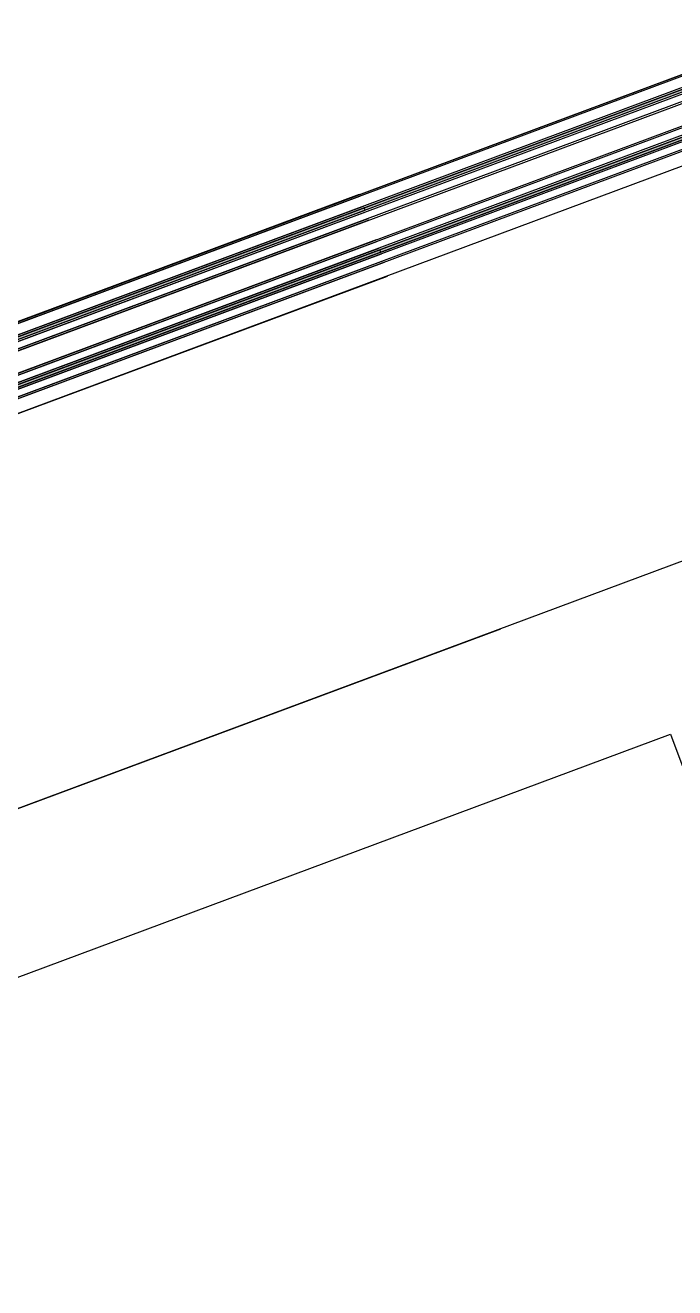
# Model space of a CAD drawing. Extents: x 12199666 to 24617114, y 1197707 to 2548648.
# Drawn here: x 12322230 to 12322599, y 1285075 to 1285795 of the extents above; entities that cross this region are included whole.
import ezdxf

# ---------------------------------------------------------------- set-up
doc = ezdxf.new("R2010")
doc.units = 0
doc.header["$LTSCALE"] = 10
doc.header["$MEASUREMENT"] = 0
doc.layers.add('TX-PLAN-T1-F11$0$_EDO-ALUMINIUM-SECTION', color=90, linetype='Continuous', lineweight=30)
doc.layers.add('TX-PLAN-T1-F11$0$幕墙线', color=114, linetype='Continuous', lineweight=30)
for name, color, linetype in [('TX-PLAN-T1-F11$0$F-Alum', 4, 'Continuous'), ('TX-PLAN-T1-F11$0$F-concrete', 7, 'Continuous'), ('TX-PLAN-T1-F11$0$F-Glass', 5, 'Continuous'), ('TX-PLAN-T1-F11$0$F_MISC', 8, 'Continuous'), ('TX-PLAN-T1-F11$0$TC', 4, 'Continuous')]:
    doc.layers.add(name, color=color, linetype=linetype)

# ---------------------------------------------------------------- blocks, each defined once
blk = doc.blocks.new('*U163')
at = {"linetype": 'Continuous'}
for points in [[(-39.56, 1), (-39.56, 715.15), (-41.08, 715.15), (-41.08, 1)], [(-14.04, 1), (-14.04, 715.15), (-15.56, 715.15), (-15.56, 1)]]:
    blk.add_hatch(color=4, dxfattribs=at).paths.add_polyline_path(points)
at = {"color": 4, "linetype": 'Continuous'}
for points in [[(-39.56, 1), (-39.56, 715.15), (-41.08, 715.15), (-41.08, 1)], [(-14.04, 1), (-14.04, 715.15), (-15.56, 715.15), (-15.56, 1)]]:
    blk.add_lwpolyline(points, close=True, dxfattribs=at)
at = {"layer": 'TX-PLAN-T1-F11$0$F-Glass'}
for points in [[(-49.08, 715.15), (-49.08, 1), (-48.08, 0), (-42.08, 0), (-41.08, 1), (-41.08, 715.15)], [(-33.56, 715.15), (-33.56, 1), (-34.56, 0), (-38.56, 0), (-39.56, 1), (-39.56, 715.15)], [(-21.56, 715.15), (-21.56, 1), (-20.56, 0), (-16.56, 0), (-15.56, 1), (-15.56, 715.15)], [(-14.04, 715.15), (-14.04, 1), (-13.04, 0), (-9.04, 0), (-8.04, 1), (-8.04, 715.15)]]:
    blk.add_lwpolyline(points, dxfattribs=at)
at = {"layer": 'TX-PLAN-T1-F11$0$TC', "color": 9, "linetype": 'Continuous'}
for p, q in [((-48.08, 0), (-48.08, 715.15)), ((-42.08, 0), (-42.08, 715.15)), ((-38.56, 0), (-38.56, 715.15)), ((-34.56, 0), (-34.56, 715.15)), ((-20.56, 0), (-20.56, 715.15)), ((-16.56, 0), (-16.56, 715.15)), ((-13.04, 0), (-13.04, 715.15)), ((-9.04, 0), (-9.04, 715.15))]:
    blk.add_line(p, q, dxfattribs=at)
blk = doc.blocks.new('*U161')
at = {"linetype": 'Continuous'}
for points in [[(-39.56, 1), (-39.56, 918.72), (-41.08, 918.72), (-41.08, 1)], [(-14.04, 1), (-14.04, 918.72), (-15.56, 918.72), (-15.56, 1)]]:
    blk.add_hatch(color=4, dxfattribs=at).paths.add_polyline_path(points)
at = {"color": 4, "linetype": 'Continuous'}
for points in [[(-39.56, 1), (-39.56, 918.72), (-41.08, 918.72), (-41.08, 1)], [(-14.04, 1), (-14.04, 918.72), (-15.56, 918.72), (-15.56, 1)]]:
    blk.add_lwpolyline(points, close=True, dxfattribs=at)
at = {"layer": 'TX-PLAN-T1-F11$0$F-Glass'}
for points in [[(-49.08, 918.72), (-49.08, 1), (-48.08, 0), (-42.08, 0), (-41.08, 1), (-41.08, 918.72)], [(-33.56, 918.72), (-33.56, 1), (-34.56, 0), (-38.56, 0), (-39.56, 1), (-39.56, 918.72)], [(-21.56, 918.72), (-21.56, 1), (-20.56, 0), (-16.56, 0), (-15.56, 1), (-15.56, 918.72)], [(-14.04, 918.72), (-14.04, 1), (-13.04, 0), (-9.04, 0), (-8.04, 1), (-8.04, 918.72)]]:
    blk.add_lwpolyline(points, dxfattribs=at)
at = {"layer": 'TX-PLAN-T1-F11$0$TC', "color": 9, "linetype": 'Continuous'}
for p, q in [((-48.08, 0), (-48.08, 918.72)), ((-42.08, 0), (-42.08, 918.72)), ((-38.56, 0), (-38.56, 918.72)), ((-34.56, 0), (-34.56, 918.72)), ((-20.56, 0), (-20.56, 918.72)), ((-16.56, 0), (-16.56, 918.72)), ((-13.04, 0), (-13.04, 918.72)), ((-9.04, 0), (-9.04, 918.72))]:
    blk.add_line(p, q, dxfattribs=at)
blk = doc.blocks.new('*U193')
at = {"layer": 'TX-PLAN-T1-F11$0$F-Alum'}
for p, q in [((1440, 265.61), (565.21, -239.78)), ((1440.19, 22.11, 0.11), (662.37, -427.25, 0.11)), ((401.16, -334.56), (968.83, -6.6)), ((506.34, -517.43), (1074.01, -189.47))]:
    blk.add_line(p, q, dxfattribs=at)
at = {"layer": 'TX-PLAN-T1-F11$0$F-concrete'}
for p, q in [((460.04, -196.6), (84.68, 453.13)), ((1584.68, 453.13), (460.04, -196.6)), ((1584.68, 453.13), (460.04, -196.6))]:
    blk.add_line(p, q, dxfattribs=at)
at = {"layer": 'TX-PLAN-T1-F11$0$F_MISC', "rotation": 120.0159999954288}
blk.add_blockref('*U161', (1456.81, 31.73), dxfattribs=at)
at = {"layer": 'TX-PLAN-T1-F11$0$F_MISC', "xscale": -1, "rotation": 300.0159999954287}
blk.add_blockref('*U163', (455.05, -547.01), dxfattribs=at)
blk = doc.blocks.new('TX-PLAN-T1-F11$0$A$C21521A5F')
at = {"rotation": 90}
blk.add_blockref('*U193', (388.72, -1239.78, 0), dxfattribs=at)
blk = doc.blocks.new('TX-PLAN-T1-F11$0$标准层幕墙0118')
at = {"color": 3, "rotation": 90}
blk.add_blockref('TX-PLAN-T1-F11$0$A$C21521A5F', (22760.22, 37461.28, 0), dxfattribs=at)
blk = doc.blocks.new('TX-PLAN-T1-F11')
at = {"layer": 'TX-PLAN-T1-F11$0$幕墙线'}
blk.add_lwpolyline([(12314143.24, 1286617.56), (12315360.29, 1287071.14), (12315622.33, 1286368.01), (12316839.39, 1286821.59), (12317101.43, 1286118.47), (12318318.48, 1286572.05), (12318580.53, 1285868.93), (12319797.58, 1286322.5), (12320059.62, 1285619.38), (12321276.68, 1286072.96), (12321538.72, 1285369.84), (12322755.78, 1285823.42), (12323017.82, 1285120.29), (12324234.87, 1285573.88), (12324496.91, 1284870.75), (12325713.8, 1285324.27), (12325976.01, 1284621.21), (12327001.72, 1285077.53), (12327325.77, 1284349.14), (12328427.56, 1284564.29), (12328580.67, 1283780.23), (12329700.55, 1283702.11), (12329644.96, 1282905.17)], dxfattribs=at)
at = {"layer": 'TX-PLAN-T1-F11$0$_EDO-ALUMINIUM-SECTION', "rotation": 350.4236156863823}
blk.add_blockref('TX-PLAN-T1-F11$0$标准层幕墙0118', (12293055.45, 1251790.44), dxfattribs=at)

msp = doc.modelspace()

# ---------------------------------------------------------------- block references
msp.add_blockref('TX-PLAN-T1-F11', (0, 0))

doc.saveas('drawing.dxf')
